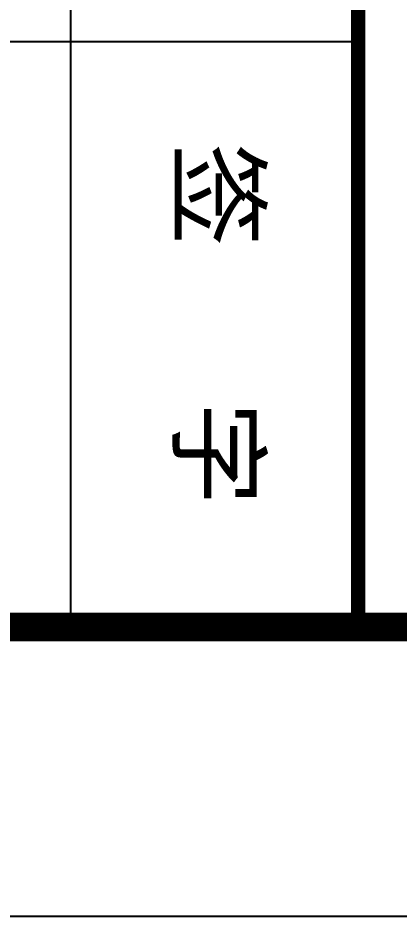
# Model space of a CAD drawing. Extents: x 19118 to 566552, y -1188739 to 92943.
# Drawn here: x 102047 to 102707, y -1117957 to -1116404 of the extents above; entities that cross this region are included whole.
import ezdxf

# ---------------------------------------------------------------- set-up
doc = ezdxf.new("R2010")
doc.units = 0
doc.header["$LTSCALE"] = 1000
doc.header["$MEASUREMENT"] = 0
doc.layers.add('PUB_TITLE', color=4, linetype='CONTINUOUS')
doc.layers.add('图框', color=4, linetype='CONTINUOUS')
doc.styles.add('STYLE-黑体', font='simhei.ttf')

msp = doc.modelspace()

# ---------------------------------------------------------------- linework, layer by layer
at = {"layer": 'PUB_TITLE'}
msp.add_lwpolyline([(77811.65, -1117957.32), (107511.65, -1117957.32), (107511.65, -1075907.32), (77811.65, -1075907.32)], close=True, dxfattribs=at)
at = {"layer": 'PUB_TITLE', "const_width": 50}
msp.add_lwpolyline([(78311.65, -1117457.32), (107011.65, -1117457.32), (107011.65, -1077157.32), (78311.65, -1077157.32)], close=True, dxfattribs=at)
at = {"layer": '图框', "color": 0}
msp.add_line((102137.93, -1114452.7), (102137.93, -1117457.32), dxfattribs=at)
msp.add_line((102137.93, -1114452.7), (102137.93, -1117457.32), dxfattribs=at)
at = {"layer": '图框', "color": 4, "const_width": 49.3}
msp.add_lwpolyline([(107011.65, -1114452.7), (107011.65, -1117457.32), (78311.65, -1117457.32), (78311.65, -1114452.7)], close=True, dxfattribs=at)
at = {"layer": '图框', "color": 0, "const_width": 25}
msp.add_lwpolyline([(102635.93, -1114452.7), (102635.93, -1117457.32), (97556.33, -1117457.32), (97556.33, -1114452.7)], close=True, dxfattribs=at)
at = {"layer": '图框', "color": 0}
for points in [[(99249.53, -1116444.7), (102137.93, -1116444.7)], [(102137.93, -1116444.7), (102635.93, -1116444.7)]]:
    msp.add_lwpolyline(points, dxfattribs=at)

# ---------------------------------------------------------------- texts
at = {"layer": '图框', "color": 0, "style": 'STYLE-黑体'}
msp.add_text('签   字', height=131.472, rotation=270, dxfattribs=at).set_placement((102328.35, -1116620.14))

doc.saveas('drawing.dxf')
